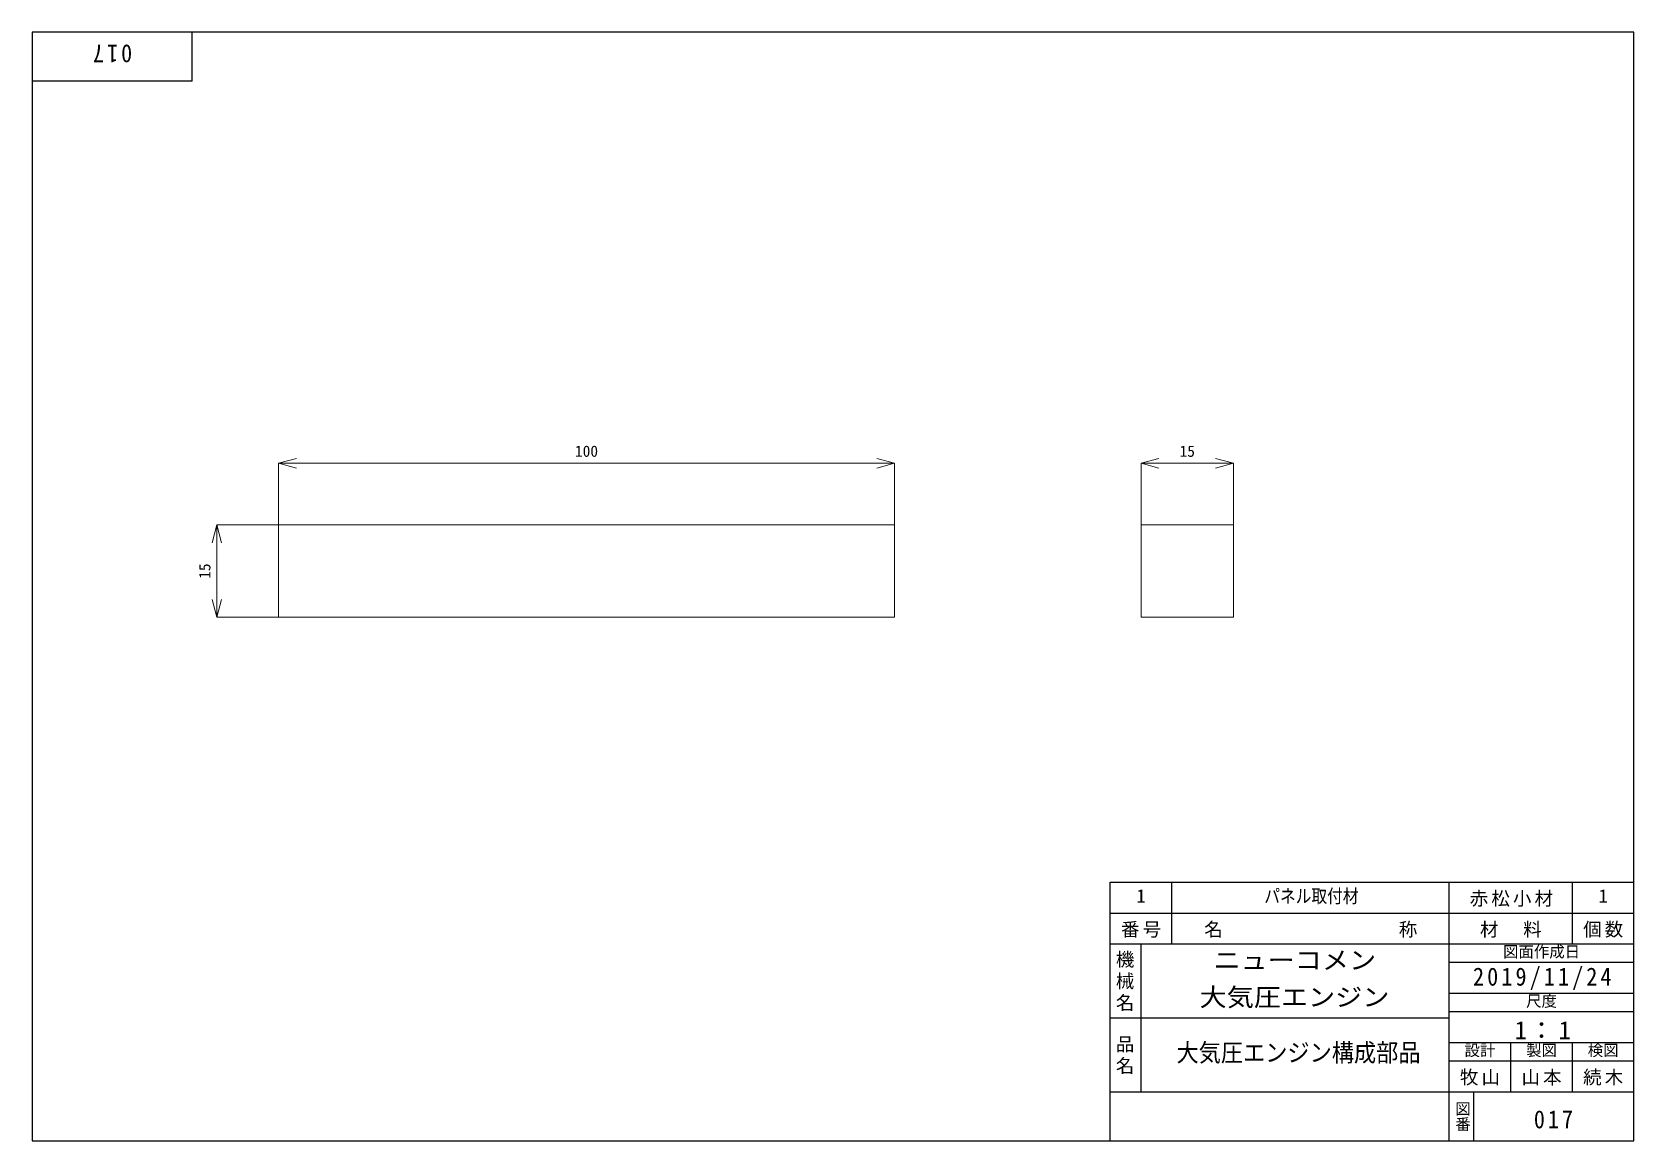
# Model space of a CAD drawing. Units: millimetres at full size, sheet at 1:1. Extents: x -130 to 130, y -94 to 86.
import ezdxf
from ezdxf.enums import TextEntityAlignment as Align

# ---------------------------------------------------------------- set-up
doc = ezdxf.new("R2010")
doc.units = ezdxf.units.MM
doc.layers.add('0-7_表題欄内文字', color=7, linetype='Continuous')
for name, color, linetype, lineweight in [('0-F_輪郭線・表題欄', 7, 'Continuous', 25), ('1-1_実線', 7, 'Continuous', 18), ('1-9_寸法線', 4, 'Continuous', 9)]:
    doc.layers.add(name, color=color, linetype=linetype, lineweight=lineweight)
doc.styles.add('@ＭＳ ゴシック', font='')
doc.styles.add('ＭＳ ゴシック', font='')
doc.styles.get('@ＭＳ ゴシック').set_extended_font_data('@MS Gothic')
doc.styles.get('ＭＳ ゴシック').set_extended_font_data('MS Gothic')

msp = doc.modelspace()

# ---------------------------------------------------------------- linework, layer by layer
at = {"layer": '0-F_輪郭線・表題欄'}
for p, q in [((-130, 86.5), (-130, -93.5)), ((130, 86.5), (-130, 86.5)), ((-104, 78.5), (-104, 86.5)), ((130, -93.5), (130, 86.5)), ((-104, 78.5), (-130, 78.5)), ((45, -51.5), (130, -51.5)), ((45, -93.5), (45, -51.5)), ((55, -61.5), (55, -51.5)), ((100, -93.5), (100, -51.5)), ((120, -61.5), (120, -51.5)), ((45, -56.5), (130, -56.5)), ((45, -61.5), (130, -61.5)), ((50, -85.5), (50, -61.5)), ((100, -64.5), (130, -64.5)), ((100, -69.5), (130, -69.5)), ((100, -72.5), (130, -72.5)), ((45, -73.5), (100, -73.5)), ((100, -77.5), (130, -77.5)), ((110, -85.5), (110, -77.5)), ((120, -85.5), (120, -77.5)), ((100, -80.5), (130, -80.5)), ((45, -85.5), (130, -85.5)), ((104, -93.5), (104, -85.5)), ((-130, -93.5), (130, -93.5))]:
    msp.add_line(p, q, dxfattribs=at)
at = {"layer": '1-1_実線'}
for p, q in [((-90, 6.5), (10, 6.5)), ((-90, -8.5), (-90, 6.5)), ((10, -8.5), (10, 6.5)), ((50, -8.5), (50, 6.5)), ((50, 6.5), (65, 6.5)), ((65, -8.5), (65, 6.5)), ((10, -8.5), (-90, -8.5)), ((50, -8.5), (65, -8.5))]:
    msp.add_line(p, q, dxfattribs=at)
at = {"layer": '1-9_寸法線'}
for p, q in [((-90, 16.5), (-87.102, 17.276)), ((-90, 16.5), (-87.102, 15.724)), ((-90, 16.5), (10, 16.5)), ((-90, 16.5), (-90, 6.5)), ((10, 16.5), (7.102, 17.276)), ((10, 16.5), (7.102, 15.724)), ((10, 16.5), (10, 6.5)), ((50, 16.5), (52.898, 17.276)), ((50, 16.5), (52.898, 15.724)), ((50, 16.5), (65, 16.5)), ((50, 16.5), (50, 6.5)), ((65, 16.5), (62.102, 17.276)), ((65, 16.5), (62.102, 15.724)), ((65, 16.5), (65, 6.5)), ((-100, 6.5), (-100.776, 3.602)), ((-100, 6.5), (-99.224, 3.602)), ((-100, 6.5), (-100, -8.5)), ((-100, 6.5), (-90, 6.5)), ((-100, -8.5), (-100.776, -5.602)), ((-100, -8.5), (-99.224, -5.602)), ((-100, -8.5), (-90, -8.5))]:
    msp.add_line(p, q, dxfattribs=at)

# ---------------------------------------------------------------- texts
at = {"layer": '0-7_表題欄内文字', "style": 'ＭＳ ゴシック'}
for p in [(49.25, -55.5), (124.25, -55.5)]:
    msp.add_text('1', height=2.199, dxfattribs=at).set_placement(p, align=Align.BOTTOM_LEFT)
for s, height, width, p in [('パネル取付材', 2.199, 0.85, (70, -55.5)), ('ニューコメン', 2.933, 1.1, (61.75, -66.5)), ('大気圧エンジン', 2.933, 1.1, (59.5, -72.5)), ('大気圧エンジン構成部品', 2.933, 0.9, (55.75, -81.5))]:
    msp.add_text(s, height=height, dxfattribs=dict(at, width=width)).set_placement(p, align=Align.BOTTOM_LEFT)
at = {"layer": '0-7_表題欄内文字', "color": 4, "style": 'ＭＳ ゴシック'}
for s, p in [('図面作成日', (108.75, -64.25)), ('尺度', (112.5, -72.25)), ('設計', (102.5, -80.25)), ('製図', (112.5, -80.25)), ('検図', (122.5, -80.25))]:
    msp.add_text(s, height=1.833, dxfattribs=at).set_placement(p, align=Align.BOTTOM_LEFT)
at = {"layer": '0-7_表題欄内文字', "color": 4, "style": '@ＭＳ ゴシック'}
msp.add_text('図番', height=1.833, rotation=270, dxfattribs=at).set_placement((100.75, -87), align=Align.BOTTOM_LEFT)
at = {"layer": '0-7_表題欄内文字', "attachment_point": 7}
for s, insert, char_height, rotation, style in [('\\T1.27;\\W0.9;017', (-113.75, 84.5), 2.933, 180, 'ＭＳ ゴシック'), ('\\T1.17;機械名', (46, -62.5), 2.199, 270, '@ＭＳ ゴシック'), ('\\T1.17;品名', (46, -76.25), 2.199, 270, '@ＭＳ ゴシック')]:
    msp.add_mtext(s, dxfattribs=dict(at, insert=insert, char_height=char_height, rotation=rotation, style=style))
at = {"layer": '0-7_表題欄内文字', "attachment_point": 7, "style": 'ＭＳ ゴシック'}
for s, insert, char_height in [('\\T1.17;赤松小材', (103.341, -55.5), 2.199), ('\\T1.17;番号', (46.75, -60.5), 2.199), ('\\T1.17;名\u3000\u3000\u3000\u3000\u3000\u3000\u3000\u3000称', (60.25, -60.5), 2.199), ('\\T1.17;材\u3000料', (105, -60.5), 2.199), ('\\T1.17;個数', (121.75, -60.5), 2.199), ('\\T1.28;\\W0.9;2019/11/24', (103.875, -69), 2.933), ('\\T1.19;1：1', (110.625, -77), 2.933), ('\\T1.17;牧山', (101.75, -84.5), 2.199), ('\\T1.17;山本', (111.75, -84.5), 2.199), ('\\T1.17;続木', (121.75, -84.5), 2.199), ('\\T1.27;\\W0.9;017', (113.75, -91.5), 2.933)]:
    msp.add_mtext(s, dxfattribs=dict(at, insert=insert, char_height=char_height))
at = {"layer": '1-9_寸法線', "style": 'ＭＳ ゴシック'}
for s, p in [('100', (-41.875, 17)), ('15', (56.25, 17))]:
    msp.add_text(s, height=1.833, dxfattribs=at).set_placement(p, align=Align.BOTTOM_LEFT)
msp.add_text('15', height=1.833, rotation=90, dxfattribs=at).set_placement((-100.5, -2.25), align=Align.BOTTOM_LEFT)

doc.saveas('drawing.dxf')
